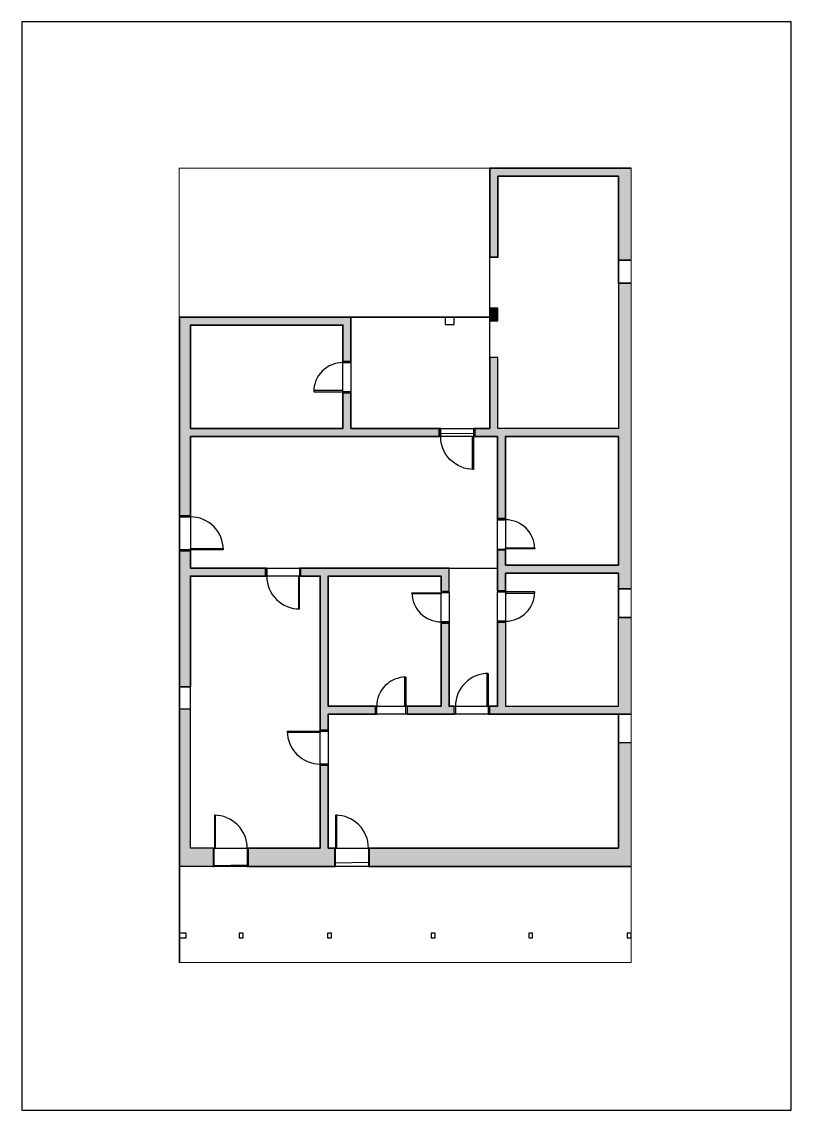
# Paper-space layout 'Layout1' of a CAD drawing. Header units: millimetres. Extents: x 64 to 274, y 59 to 356.
# The model-space entities are those that its viewports show. They can reach past a viewport. Long polylines and large blocks are cut down to what shows.
import ezdxf

# ---------------------------------------------------------------- set-up
doc = ezdxf.new("R2010")
doc.units = ezdxf.units.MM
for name, color, linetype, lineweight in [('A-ALV-___-___-EXI', 250, 'Continuous', 25), ('A-JAN-___-___-EXI', 250, 'Continuous', 25), ('A-PIL-___-___-EXI', 250, 'Continuous', 25), ('A-PIS-___-___-EXI', 250, 'Continuous', 25), ('A-POR-___-___-EXI', 250, 'Continuous', 25)]:
    doc.layers.add(name, color=color, linetype=linetype, lineweight=lineweight)

# ---------------------------------------------------------------- blocks, each defined once
blk = doc.blocks.new('SVG - A4-22515427-Não nomeada')
at = {"layer": 'A-ALV-___-___-EXI'}
for p, q in [((64.29, 356.5), (64.29, 59.5)), ((274.29, 356.5), (64.29, 356.5)), ((274.29, 59.5), (274.29, 356.5)), ((64.29, 59.5), (274.29, 59.5))]:
    blk.add_line(p, q, dxfattribs=at)

msp = doc.modelspace()

# ---------------------------------------------------------------- hatches: boundary and pattern name
at = {"layer": 'A-ALV-___-___-EXI'}
for points in [[(9774, -2342), (13284, -2342), (13284, -2122), (9774, -2122)], [(9774, -4552), (9994, -4552), (9994, -2342), (9774, -2342)], [(13284, -4632), (13634, -4632), (13634, -2122), (13284, -2122), (13284, -2342)], [(13284, -13602), (13634, -13602), (13634, -5262), (13284, -5262), (13284, -13172)], [(5765, -6402), (5765, -6182), (1304, -6182), (1304, -6402), (1604, -6402)], [(9994, -6282), (9994, -5942), (9774, -5942), (9774, -6282)], [(1604, -9222), (1604, -6402), (1304, -6402), (1304, -9222)], [(9774, -9222), (9994, -9222), (9994, -7282), (9774, -7282)], [(13284, -13172), (13284, -12952), (10204, -12952), (10204, -13172), (11253, -13172)], [(13634, -17022), (13634, -14382), (13284, -14382), (13284, -17022)], [(1304, -21172), (1604, -21172), (1604, -16882), (1304, -16882), (1304, -19658)], [(13284, -20672), (13634, -20672), (13634, -17802), (13284, -17802), (13284, -19658)], [(8403, -21172), (13634, -21172), (13634, -20672), (7686, -20672), (7686, -21172)]]:
    msp.add_hatch(color=11, dxfattribs=at).paths.add_polyline_path(points)
h = msp.add_hatch(color=11, dxfattribs=at)
h.paths.add_polyline_path([(5985, -9222), (5985, -8252), (5765, -8252), (5765, -9222)])
h.paths.add_polyline_path([(5985, -7392), (5985, -6182), (5765, -6182), (5765, -7392)])
h = msp.add_hatch(color=11, dxfattribs=at)
h.paths.add_polyline_path([(1304, -9442), (8389, -9442), (8389, -9222), (1304, -9222)])
h.paths.add_polyline_path([(9364, -9442), (13284, -9442), (13284, -9222), (9364, -9222)])
h = msp.add_hatch(color=11, dxfattribs=at)
h.paths.add_polyline_path([(1304, -16272), (1604, -16272), (1604, -12562), (1304, -12562)])
h.paths.add_polyline_path([(1604, -11602), (1604, -9442), (1304, -9442), (1304, -11602)])
h = msp.add_hatch(color=11, dxfattribs=at)
h.paths.add_polyline_path([(10204, -16802), (10204, -14512), (9984, -14512), (9984, -16802)])
h.paths.add_polyline_path([(10204, -13652), (10204, -12542), (9984, -12542), (9984, -13652)])
h.paths.add_polyline_path([(10204, -11682), (10204, -9442), (9984, -9442), (9984, -11682)])
h = msp.add_hatch(color=11, dxfattribs=at)
h.paths.add_polyline_path([(1604, -13252), (3654, -13252), (3654, -13032), (1604, -13032)])
h.paths.add_polyline_path([(4614, -13252), (8664, -13252), (8664, -13032), (4614, -13032)])
h = msp.add_hatch(color=11, dxfattribs=at)
h.paths.add_polyline_path([(5364, -20672), (5364, -18412), (5144, -18412), (5144, -20672)])
h.paths.add_polyline_path([(5364, -17452), (5364, -13252), (5144, -13252), (5144, -17452)])
h = msp.add_hatch(color=11, dxfattribs=at)
h.paths.add_polyline_path([(8664, -16802), (8664, -14532), (8444, -14532), (8444, -16802)])
h.paths.add_polyline_path([(8664, -13672), (8664, -13252), (8444, -13252), (8444, -13672)])
h = msp.add_hatch(color=11, dxfattribs=at)
h.paths.add_polyline_path([(5364, -17022), (6654, -17022), (6654, -16802), (5364, -16802)])
h.paths.add_polyline_path([(8804, -17022), (8804, -16802), (7514, -16802), (7514, -17022), (8403, -17022)])
h.paths.add_polyline_path([(9764, -17022), (13284, -17022), (13284, -16802), (9764, -16802)])
h = msp.add_hatch(color=11, dxfattribs=at)
h.paths.add_polyline_path([(1604, -21172), (2224, -21172), (2224, -20672), (1604, -20672)])
h.paths.add_polyline_path([(3184, -21172), (5534, -21172), (5534, -20672), (3184, -20672)])
h.paths.add_polyline_path([(6494, -21172), (7686, -21172), (7686, -20672), (6494, -20672)])

# ---------------------------------------------------------------- linework, layer by layer
at = {"layer": 'A-ALV-___-___-EXI', "color": 7, "lineweight": 35}
for p, q in [((9774, -5942), (9774, -6282)), ((9984, -12542), (9984, -13652)), ((8664, -13032), (4614, -13032)), ((7514, -17022), (8804, -17022))]:
    msp.add_line(p, q, dxfattribs=at)
msp.add_lwpolyline([(9774, -2122), (9774, -4552), (9994, -4552), (9994, -2342), (13284, -2342), (13284, -4632), (13634, -4632), (13634, -2122)], close=True, dxfattribs=at)
for points in [[(9764, -17022), (9764, -16802), (9734, -16802), (9734, -17022), (9764, -17022), (13634, -17022), (13634, -14382), (13634, -13602), (13634, -5262), (13284, -5262), (13284, -4632)], [(5985, -7392), (5765, -7392), (5765, -7422), (5985, -7422), (5985, -7392), (5985, -6182), (1304, -6182), (1304, -11602), (1604, -11602), (1604, -11632), (1304, -11632), (1304, -11602)], [(5765, -8252), (5765, -9222), (1604, -9222), (1604, -6402), (5765, -6402), (5765, -7392)], [(9774, -7282), (9774, -9222), (9364, -9222), (9364, -9442), (9334, -9442), (9334, -9222), (9364, -9222)], [(1604, -11602), (1604, -9442), (8389, -9442), (8389, -9222), (5985, -9222), (5985, -8252), (5765, -8252), (5765, -8222), (5985, -8222), (5985, -8252)], [(9364, -9442), (9984, -9442), (9984, -11682), (10204, -11682), (10204, -11712), (9984, -11712), (9984, -11682)], [(10204, -11682), (10204, -9442), (13284, -9442), (13284, -12952), (10204, -12952), (10204, -12542)], [(1304, -12562), (1604, -12562), (1604, -12532), (1304, -12532), (1304, -12562), (1304, -16272), (1604, -16272), (1604, -13252), (3654, -13252)], [(3654, -13032), (3654, -13252), (3684, -13252), (3684, -13032), (3654, -13032), (1604, -13032), (1604, -12562)], [(4614, -13252), (5144, -13252), (5144, -17452)], [(6654, -16802), (5364, -16802), (5364, -13252), (8444, -13252), (8444, -13672)], [(10204, -13652), (10204, -13172), (13284, -13172), (13284, -13602), (13284, -14382), (13634, -14382), (13634, -13602), (13284, -13602)], [(8444, -14532), (8444, -16802), (7514, -16802)], [(8804, -16802), (8664, -16802), (8664, -14532), (8444, -14532), (8444, -14502), (8664, -14502), (8664, -14532)], [(9984, -14512), (10204, -14512), (10204, -14482), (9984, -14482), (9984, -14512), (9984, -16802), (9764, -16802)], [(5364, -17452), (5144, -17452), (5144, -17482), (5364, -17482), (5364, -17452), (5364, -17022), (6654, -17022), (6654, -16802), (6684, -16802), (6684, -17022), (6654, -17022)], [(13284, -17022), (13284, -17802), (13284, -20672), (6494, -20672)], [(5144, -18412), (5144, -20672), (3184, -20672)], [(5534, -20672), (5364, -20672), (5364, -18412), (5144, -18412), (5144, -18382), (5364, -18382), (5364, -18412)], [(3154, -21172), (3184, -21172), (5534, -21172)]]:
    msp.add_lwpolyline(points, dxfattribs=at)
at = {"layer": 'A-ALV-___-___-EXI'}
for points in [[(10204, -14512), (10204, -16802), (13284, -16802), (13284, -14382)], [(2224, -20672), (1604, -20672), (1604, -16882), (1304, -16882), (1304, -21172), (1304, -23795), (13634, -23795), (13634, -21172), (13634, -17802), (13634, -17022), (13634, -17802), (13284, -17802)], [(6494, -21172), (6494, -20672), (6464, -20672), (6464, -21172), (6494, -21172), (13634, -21172), (1304, -21172)]]:
    msp.add_lwpolyline(points, dxfattribs=at)
msp.add_lwpolyline([(1487, -23121), (1487, -22996), (1304, -22996), (1304, -23121)], close=True, dxfattribs=at)
at = {"layer": 'A-JAN-___-___-EXI'}
for p, q in [((13634, -4632), (13634, -5262)), ((1604, -16882), (1604, -16272))]:
    msp.add_line(p, q, dxfattribs=at)
msp.add_lwpolyline([(1304, -16882), (1304, -16272)], close=True, dxfattribs=at)
at = {"layer": 'A-PIL-___-___-EXI'}
for points in [[(3041, -23121), (3041, -22996), (2935, -22996), (2935, -23121)], [(5450, -23121), (5450, -22996), (5344, -22996), (5344, -23121)], [(8281, -23121), (8281, -22996), (8175, -22996), (8175, -23121)], [(10941, -23121), (10941, -22996), (10835, -22996), (10835, -23121)], [(13631, -23121), (13631, -22996), (13525, -22996), (13525, -23121)]]:
    msp.add_lwpolyline(points, close=True, dxfattribs=at)
at = {"layer": 'A-PIS-___-___-EXI'}
for points in [[(13284, -5262), (13284, -9222), (9994, -9222), (9994, -7282), (9774, -7282), (9774, -6282), (9994, -6282), (9994, -5942), (9774, -5942), (9774, -4552)], [(8554, -6182), (8554, -6382), (8804, -6382), (8804, -6182), (9774, -6182)], [(8664, -13672), (8444, -13672), (8444, -13702), (8664, -13702), (8664, -13672), (8664, -13032), (9984, -13032)]]:
    msp.add_lwpolyline(points, dxfattribs=at)
msp.add_lwpolyline([(5985, -6182), (9774, -6182)], close=True, dxfattribs=at)
at = {"layer": 'A-POR-___-___-EXI', "color": 250}
for p, q in [((5765, -8190), (5765, -7422)), ((5985, -7422), (5985, -8222)), ((5765, -8222), (5765, -8220)), ((8433, -9222), (9334, -9222)), ((9302, -9442), (8433, -9442)), ((9334, -9442), (9332, -9442)), ((1304, -12532), (1304, -11632)), ((1604, -11632), (1604, -12500)), ((9984, -12512), (9984, -11712)), ((10204, -11712), (10204, -12480)), ((1604, -12530), (1604, -12532)), ((10204, -12510), (10204, -12512)), ((3684, -13032), (4584, -13032)), ((4552, -13252), (3684, -13252)), ((4584, -13252), (4582, -13252)), ((8444, -13704), (8444, -13702)), ((8444, -14502), (8444, -13734)), ((8664, -13702), (8664, -14502)), ((9984, -14482), (9984, -13682)), ((10204, -13682), (10204, -13684)), ((10204, -13714), (10204, -14482)), ((6684, -16802), (7452, -16802)), ((7482, -16802), (7484, -16802)), ((8834, -16802), (9702, -16802)), ((9732, -16802), (9734, -16802)), ((7484, -17022), (6684, -17022)), ((9734, -17022), (8834, -17022)), ((5144, -17484), (5144, -17482)), ((5144, -18382), (5144, -17514)), ((5364, -17482), (5364, -18382)), ((2254, -20672), (2256, -20672)), ((2286, -20672), (3154, -20672)), ((5564, -20672), (5566, -20672)), ((5596, -20672), (6464, -20672)), ((6464, -21172), (5564, -21172))]:
    msp.add_line(p, q, dxfattribs=at)
at = {"layer": 'A-POR-___-___-EXI'}
for p, q in [((8403, -9222), (8389, -9222)), ((8389, -9442), (8403, -9442)), ((9334, -9363), (8433, -9370)), ((6464, -21067), (5564, -21085)), ((2224, -21172), (2254, -21172)), ((3154, -21134), (2254, -21152))]:
    msp.add_line(p, q, dxfattribs=at)
for points in [[(5765, -7424, 0.414214), (4969, -8220), (5765, -8220), (5765, -8190), (4969, -8190), (4969, -8220)], [(9332, -10341), (9302, -10341), (9302, -9442), (9332, -9442), (9332, -10341, -0.414214), (8433, -9442), (8433, -9222), (8404, -9222), (8404, -9442), (8433, -9442)], [(2500, -12530), (1604, -12530), (1604, -12500), (2500, -12500), (2500, -12530, 0.414214), (1604, -11634)], [(11000, -12510), (10204, -12510), (10204, -12480), (11000, -12480), (11000, -12510, 0.414214), (10204, -11714)], [(3686, -13252, 0.414214), (4582, -14148), (4582, -13252), (4552, -13252), (4552, -14148), (4582, -14148)], [(7648, -13704), (8444, -13704), (8444, -13734), (7648, -13734), (7648, -13704, 0.414214), (8444, -14500)], [(10204, -14480, 0.414214), (11000, -13684), (10204, -13684), (10204, -13714), (11000, -13714), (11000, -13684)], [(7482, -16006), (7482, -16802), (7452, -16802), (7452, -16006), (7482, -16006, 0.414214), (6686, -16802)], [(9732, -15906), (9732, -16802), (9702, -16802), (9702, -15906), (9732, -15906, 0.414214), (8836, -16802)], [(4248, -17484), (5144, -17484), (5144, -17514), (4248, -17514), (4248, -17484, 0.414214), (5144, -18380)], [(3152, -20672, 0.414214), (2256, -19776), (2256, -20672), (2286, -20672), (2286, -19776), (2256, -19776)], [(6462, -20672, 0.414214), (5566, -19776), (5566, -20672), (5596, -20672), (5596, -19776), (5566, -19776)]]:
    msp.add_lwpolyline(points, format="xyb", dxfattribs=at)
for points in [[(1304, -11632), (1304, -12532)], [(9984, -12542), (9984, -12512), (10204, -12512), (10204, -12542)], [(4584, -13032), (4584, -13252), (4614, -13252), (4614, -13032)], [(9984, -13682), (10204, -13682), (10204, -13652), (9984, -13652)], [(7514, -17022), (7484, -17022), (7484, -16802), (7514, -16802)], [(8804, -17022), (8804, -16802), (8834, -16802), (8834, -17022)], [(5564, -21172), (5564, -20672), (5534, -20672), (5534, -21172)]]:
    msp.add_lwpolyline(points, close=True, dxfattribs=at)
at = {"layer": 'A-POR-___-___-EXI', "color": 250}
msp.add_lwpolyline([(3184, -21172), (3184, -20672), (3154, -20672), (3154, -21172), (2254, -21172), (2254, -20672), (2224, -20672), (2224, -21172), (1304, -21172), (1304, -23795), (13634, -23795), (13634, -21172)], dxfattribs=at)

psp = doc.layouts.get("Layout1")

# ---------------------------------------------------------------- block references
at = {"layer": 'A-PIS-___-___-EXI'}
psp.add_blockref('SVG - A4-22515427-Não nomeada', (0, 0), dxfattribs=at)

# ---------------------------------------------------------------- viewports
at = {"layer": 'A-JAN-___-___-EXI'}
psp.add_viewport(center=(168.93, 208.17), size=(123.4, 216.729), view_center_point=(7463.81, -12958.19), view_height=21672.931, dxfattribs=at)

doc.saveas('drawing.dxf')
